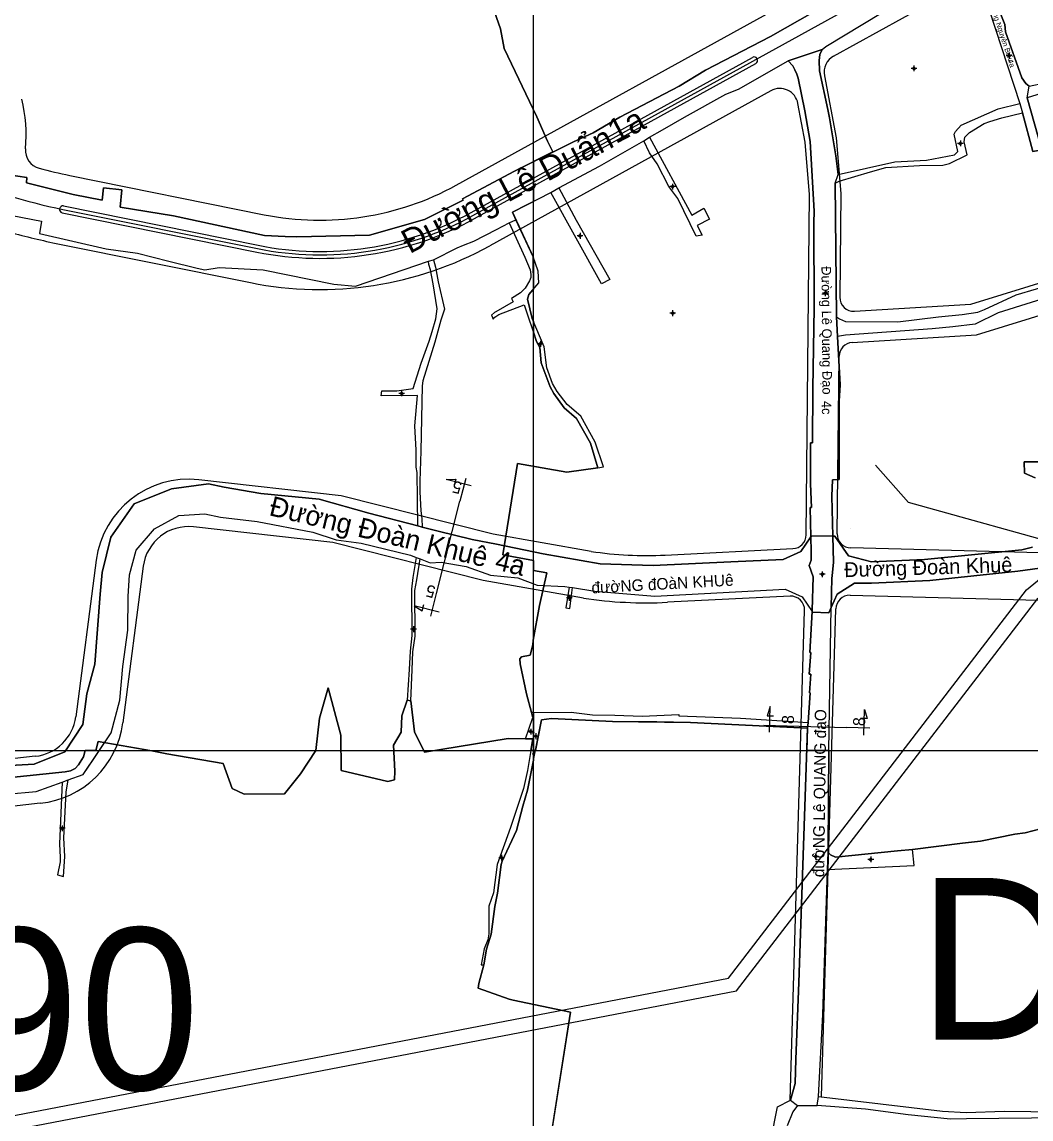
# Model space of a CAD drawing. Extents: x 547408 to 554234, y 1833375 to 1843904.
# Drawn here: x 550278.6 to 550715.4, y 1837840.5 to 1838315.5 of the extents above; entities that cross this region are included whole.
import ezdxf

# ---------------------------------------------------------------- set-up
doc = ezdxf.new("R2010")
doc.units = 0
for name, color, linetype in [('Level 1', 7, 'Continuous'), ('Level 10', 7, 'Continuous'), ('Level 11', 7, 'Continuous'), ('Level 2', 7, 'Continuous'), ('Level 30', 7, 'Continuous'), ('Level 4', 7, 'Continuous'), ('Level 5', 7, 'Continuous'), ('Level 52', 7, 'Continuous'), ('Level 62', 7, 'Continuous')]:
    doc.layers.add(name, color=color, linetype=linetype)

msp = doc.modelspace()

# ---------------------------------------------------------------- linework, layer by layer
at = {"layer": 'Level 1'}
for points in [[(550473.8, 1838231.7), (550692.37, 1838352.34)], [(550296.3, 1838234.36), (550380.48, 1838217.36)], [(550462.17, 1838117.39), (550466.33, 1838117.59), (550465.64, 1838114.84)], [(550470.65, 1838117.85), (550468.16, 1838108.04)], [(550472.97, 1838114.66), (550462.17, 1838117.39)], [(550458.03, 1838068.01), (550468.16, 1838108.04)], [(550455.55, 1838058.2), (550458.03, 1838068.01)], [(550448.32, 1838062.64), (550451.88, 1838060.48), (550452.57, 1838063.23)], [(550459.11, 1838059.91), (550448.32, 1838062.64)], [(550602.45, 1838019.05), (550601.12, 1838015.11), (550603.95, 1838015.02)], [(550602.13, 1838007.92), (550602.45, 1838019.05)], [(550643.29, 1838017.85), (550644.39, 1838013.84), (550641.56, 1838013.92)], [(550642.97, 1838006.72), (550643.29, 1838017.85)], [(550599.69, 1838011.03), (550609.8, 1838010.73)], [(550609.8, 1838010.73), (550635.47, 1838009.98)], [(550645.59, 1838009.68), (550635.47, 1838009.98)]]:
    msp.add_lwpolyline(points, dxfattribs=at)
for centre, radius, start, end in [((550344.8, 1838474.51), 245, 246.8634, 258.5827), ((550407.6, 1838351.65), 137, 258.5827, 298.8952)]:
    msp.add_arc(centre, radius, start, end, dxfattribs=at)
at = {"layer": 'Level 10'}
for p, q in [((550610.27, 1838298.71), (550624.96, 1838303.6)), ((550713.79, 1838282.7), (550714.53, 1838287.66)), ((550710.54, 1838280.2), (550711.66, 1838276.17)), ((550547.82, 1838264.08), (550550.2, 1838265.62)), ((550630.62, 1838245.67), (550631.87, 1838249.43)), ((550507.54, 1838241.66), (550511.01, 1838243.71)), ((550630.62, 1838245.67), (550631.21, 1838187.78)), ((550489.48, 1838228.49), (550492.39, 1838229.84)), ((550454.51, 1838211.91), (550456.69, 1838212.57)), ((550631.21, 1838187.78), (550631.61, 1838179.3)), ((550449.9, 1838097.31), (550451.84, 1838096.8)), ((550449.22, 1838083.64), (550450.88, 1838082.99)), ((550515.43, 1838070.83), (550516.9, 1838070.6)), ((550500, 1838000), (550500, 1838016.5)), ((550618.68, 1838009.75), (550618.9, 1838012.23)), ((550498.86, 1838000), (550500, 1838000)), ((550500, 1837995.89), (550500, 1838000)), ((550295.93, 1837986.32), (550298.63, 1837987.28)), ((550627.35, 1837948.52), (550627.53, 1837955.86)), ((550611.2, 1837848.69), (550614.31, 1837846.32)), ((550622.82, 1837846.38), (550623.34, 1837850.23)), ((550614.31, 1837846.32), (550622.82, 1837846.38))]:
    msp.add_line(p, q, dxfattribs=at)
for points in [[(550624.96, 1838303.6), (550626.55, 1838304.95), (550658.63, 1838324.27), (550674.58, 1838332.43), (550688.75, 1838341.38)], [(550688.75, 1838341.38), (550697.25, 1838320.8), (550710.54, 1838280.2)], [(550692.53, 1838342.54), (550695.53, 1838335.12), (550698.27, 1838328.96), (550704.06, 1838314.44), (550704.41, 1838311.17), (550711.48, 1838291.37), (550713.11, 1838288.82), (550714.53, 1838287.66)], [(550272.82, 1838249.36), (550280.72, 1838248.17), (550280.55, 1838245.87), (550300.75, 1838240.85), (550313.26, 1838238.29), (550313.9, 1838243.68), (550321.8, 1838242.79), (550321.03, 1838235.36), (550344.14, 1838231.5), (550383.57, 1838223.03), (550392.55, 1838222.68), (550397.59, 1838222.41), (550429, 1838223.13), (550452.79, 1838229.92), (550469.58, 1838238.3), (550469.32, 1838238.94), (550491.72, 1838250.9), (550517.3, 1838263.68), (550525.8, 1838267.54), (550537.39, 1838274.24), (550563.01, 1838287.71), (550574.48, 1838294.71), (550602.6, 1838309.23), (550627.98, 1838323.7)], [(550624.96, 1838303.6), (550624.03, 1838301.4), (550623.67, 1838298.77), (550623.85, 1838294.4), (550627.39, 1838277.56), (550628.18, 1838273.97), (550630.82, 1838257.56), (550631.87, 1838249.43)], [(550550.2, 1838265.62), (550555.85, 1838268.76), (550565.36, 1838274.29), (550583.24, 1838284.3), (550588.77, 1838286.47), (550610.27, 1838298.71)], [(550620.07, 1838092.58), (550619.8, 1838105.26), (550620.37, 1838105.28), (550619.86, 1838115.48), (550619.9, 1838133.27), (550620.79, 1838133.34), (550620.94, 1838156.87), (550621.58, 1838191.76), (550621.32, 1838228.54), (550621.5, 1838233.63), (550619.77, 1838263.8), (550617.43, 1838277.07), (550614.6, 1838291.23), (550614.02, 1838292.84), (550613.2, 1838294.77), (550612.28, 1838296.55), (550610.27, 1838298.71)], [(550714.53, 1838287.66), (550721.42, 1838289.15), (550730.22, 1838292.32), (550735.02, 1838278.26), (550733.34, 1838277.67), (550729.98, 1838287.77), (550713.79, 1838282.7)], [(550631.87, 1838249.43), (550656.46, 1838255.02), (550670.14, 1838255.66), (550682.22, 1838257.98), (550683.75, 1838259.36), (550682.09, 1838266.87), (550682.73, 1838268.11), (550685.15, 1838270.89), (550701.22, 1838277.88), (550710.54, 1838280.2)], [(550713.79, 1838282.7), (550720, 1838260.09), (550716.13, 1838259.42), (550711.66, 1838276.17)], [(550630.62, 1838245.67), (550632.35, 1838246.64), (550645.97, 1838250.68), (550652.47, 1838252.44), (550667.04, 1838253.37), (550677.17, 1838253.53), (550680.14, 1838254.27), (550687.72, 1838257.94), (550686.51, 1838263.66), (550686.68, 1838265.67), (550688.81, 1838267.72), (550695.12, 1838271.55), (550697.5, 1838272.47), (550702.75, 1838274.05), (550711.66, 1838276.17)], [(550550.2, 1838265.62), (550568.49, 1838231.9), (550573.73, 1838234.91), (550576.26, 1838230.13), (550570.91, 1838227.43), (550573.01, 1838223.21), (550570.37, 1838222.77), (550562.5, 1838239.1), (550558.61, 1838244.27), (550553.57, 1838254.13), (550550.2, 1838258.86), (550547.82, 1838264.08)], [(550511.01, 1838243.71), (550528.53, 1838253.04), (550547.82, 1838264.08)], [(550492.39, 1838229.84), (550490.86, 1838233.13), (550507.54, 1838241.66)], [(550511.01, 1838243.71), (550518.48, 1838229.71), (550533.12, 1838203.93), (550529.5, 1838202.1), (550507.54, 1838241.66)], [(550257.06, 1838235.04), (550286.96, 1838229.2), (550286.09, 1838223.87), (550315.06, 1838217.3), (550328.62, 1838215.45), (550342.07, 1838211.98), (550354.43, 1838208.88), (550357.7, 1838208.18), (550363.88, 1838209.13), (550382.98, 1838208.2), (550413.63, 1838202.01), (550422.98, 1838201.13), (550454.51, 1838211.91)], [(550456.69, 1838212.57), (550466.93, 1838217.75), (550469.64, 1838218.93), (550474.12, 1838220.57), (550484.06, 1838225.59), (550489.48, 1838228.49)], [(550489.48, 1838228.49), (550496.32, 1838213.66), (550498.53, 1838208.19), (550498.92, 1838206.13), (550498.91, 1838204.8), (550498.32, 1838203.36), (550496.43, 1838200.2), (550494.39, 1838198.2), (550490.45, 1838195.73), (550491.21, 1838194.34), (550483.76, 1838190.04), (550483.09, 1838189.71), (550481.85, 1838188.62), (550482.53, 1838186.82), (550483.25, 1838187.7), (550484.93, 1838188.87), (550495.99, 1838193.02), (550501.37, 1838177.15), (550502.68, 1838174.53), (550503.3, 1838167.94), (550507.17, 1838157.53), (550508.85, 1838154.58), (550513.26, 1838148.45), (550518.63, 1838143.87), (550524.69, 1838133.07), (550527.84, 1838122.4), (550530.31, 1838122.86), (550526.65, 1838133.49), (550520.43, 1838144.88), (550514.56, 1838149.84), (550510.19, 1838155.55), (550508.19, 1838159), (550505.72, 1838165.81), (550504.59, 1838174.83), (550499.49, 1838187.08), (550497.43, 1838195.44), (550497.94, 1838197.46), (550502.3, 1838202.57), (550502.09, 1838207.55), (550499.8, 1838213.82), (550499.8, 1838213.83), (550492.39, 1838229.84)], [(550456.69, 1838212.57), (550457.63, 1838209.29), (550458.68, 1838203.02), (550461.45, 1838191.16), (550459.82, 1838186.33), (550457.33, 1838176.82), (550452.11, 1838160.15), (550451.74, 1838157.92), (550451.3, 1838129.65), (550450.86, 1838116.68), (550450.84, 1838112.09), (550451.3, 1838103.76), (550451.6, 1838100.52), (550451.84, 1838096.8)], [(550449.9, 1838097.31), (550449.59, 1838120.48), (550449.28, 1838122.72), (550449.16, 1838130.03), (550448.63, 1838140.63), (550449.84, 1838153.84), (550434.04, 1838153.68), (550434.29, 1838155.82), (550440.79, 1838155.76), (550447.9, 1838156.73), (550451.45, 1838167.83), (550454.8, 1838177.23), (550456.2, 1838181.46), (550457.77, 1838187), (550458.26, 1838191.29), (550456.53, 1838202.13), (550455.36, 1838208.12), (550454.69, 1838210.45), (550454.51, 1838211.91)], [(550631.21, 1838187.78), (550632.44, 1838186.9), (550635.01, 1838185.76), (550657.69, 1838185.63), (550675.39, 1838187.86), (550685.51, 1838188.79), (550692.3, 1838189.8), (550693.1, 1838190.13), (550695.32, 1838190.97), (550708.92, 1838197.29), (550744.12, 1838207.68)], [(550727.19, 1838197.65), (550715.38, 1838194.06), (550701.17, 1838189.57), (550691.22, 1838184.6), (550681.47, 1838183.45), (550672.58, 1838182.66), (550635.04, 1838179.87), (550631.61, 1838179.3)], [(550631.61, 1838179.3), (550632.71, 1838158.35), (550632.28, 1838151.31), (550632.33, 1838117.37), (550629.39, 1838117.24), (550629.15, 1838110.2), (550629.64, 1838092.85)], [(550717.25, 1838118.05), (550712.52, 1838120.08), (550712.48, 1838125.03), (550720.51, 1838125.1)], [(550188.94, 1837992.77), (550189.64, 1837989.55), (550192.65, 1837987.06), (550225.1, 1837990.12), (550235.95, 1837990.38), (550246.51, 1837992.09), (550270.85, 1837993.34), (550283.86, 1837994.09), (550297.17, 1837999.4), (550304.93, 1838011.37), (550306.63, 1838024.55), (550310.08, 1838037.41), (550312.45, 1838067.71), (550313.32, 1838077.08), (550316.99, 1838092.38), (550327.18, 1838106.85), (550343.33, 1838113.41), (550359.38, 1838115.57), (550366.13, 1838114.1), (550381.98, 1838111.39), (550407.18, 1838108.87), (550428.72, 1838102.82), (550449.9, 1838097.31)], [(550298.63, 1837987.28), (550305.08, 1837989.59), (550317.13, 1838007.72), (550320.93, 1838021.83), (550322.19, 1838036.4), (550324.34, 1838052.1), (550324.55, 1838066.69), (550325.07, 1838076.1), (550328, 1838086.83), (550335.93, 1838096.04), (550346.45, 1838101.82), (550357.71, 1838102.52), (550364.46, 1838101.03), (550380.42, 1838099.16), (550404.48, 1838094.65), (550414.56, 1838091.26), (550425.41, 1838089.81), (550446.79, 1838084.57), (550449.22, 1838083.64)], [(550451.84, 1838096.8), (550458.72, 1838095.01), (550473.47, 1838091.38), (550483.92, 1838089.37), (550504.14, 1838085.25), (550528.84, 1838080.81), (550551.75, 1838080.13), (550585.48, 1838081.76), (550608.16, 1838082.76), (550615.73, 1838086.17), (550620.07, 1838092.58)], [(550620.66, 1838060.27), (550620.69, 1838060.79), (550621.07, 1838075.3), (550619.31, 1838080.22), (550620.2, 1838082.52), (550620.2, 1838086.18), (550620.07, 1838092.58)], [(550620.07, 1838092.58), (550620.32, 1838092.96), (550629.64, 1838092.85)], [(550629.64, 1838092.85), (550629.95, 1838081.62), (550629.28, 1838075.63), (550629.09, 1838074.71), (550628.87, 1838061.92)], [(550629.64, 1838092.85), (550630.51, 1838092.84), (550636.4, 1838084.39), (550646.34, 1838081.74), (550669.33, 1838082.81), (550711.4, 1838086.99), (550715.97, 1838088.12)], [(550449.22, 1838083.64), (550447.75, 1838074.96), (550447.23, 1838069.94), (550447.37, 1838049.86), (550446.59, 1838043.13), (550446.19, 1838035.09), (550445.28, 1838021.89), (550446.91, 1838021.5), (550447.46, 1838034.94), (550447.71, 1838042.76), (550448.77, 1838049.62), (550448.66, 1838069.39), (550449.56, 1838073.93), (550450.88, 1838082.99)], [(550450.88, 1838082.99), (550455.23, 1838081.32), (550459.97, 1838081.59), (550470.88, 1838079.77), (550481.38, 1838076.03), (550493.18, 1838074.76), (550501.56, 1838071.69), (550513.6, 1838071.12), (550515.43, 1838070.83)], [(550725.54, 1838079.89), (550709.62, 1838077.66), (550671.55, 1838073.59), (550646.32, 1838072.51), (550638.97, 1838072.44), (550631.48, 1838067.79), (550628.87, 1838061.92)], [(550515.43, 1838070.83), (550513.99, 1838061.81), (550515.69, 1838061.47), (550516.54, 1838068.33), (550516.9, 1838070.6)], [(550516.9, 1838070.6), (550526.6, 1838069.06), (550552.51, 1838066.9), (550608.91, 1838069.86), (550616.25, 1838066.58), (550620.66, 1838060.27)], [(550620.66, 1838060.27), (550620.85, 1838059.99), (550627.9, 1838059.73), (550628.87, 1838061.92)], [(550627.53, 1837955.86), (550627.81, 1838000), (550628.87, 1838061.92)], [(550618.9, 1838012.23), (550619.79, 1838025.03), (550619.51, 1838025.03), (550620.08, 1838033.03), (550619.31, 1838033.14), (550620.11, 1838042.47), (550619.57, 1838042.51), (550620.66, 1838060.27)], [(550498.86, 1838000), (550499.71, 1838005.04), (550496.52, 1838005.07), (550499.7, 1838014.28), (550499.2, 1838016.5), (550500, 1838016.5)], [(550500, 1838016.5), (550516.25, 1838016.6), (550525.61, 1838015.46), (550535.26, 1838015.28), (550547.05, 1838014.97), (550562.88, 1838015.66), (550562.89, 1838015.07), (550589.6, 1838014.01), (550618.9, 1838012.23)], [(550500, 1837995.89), (550503.42, 1838013.32), (550507.82, 1838013.84), (550534.24, 1838012.65), (550567.96, 1838012.24), (550618.68, 1838009.75)], [(550611.2, 1837848.69), (550613.24, 1837855.8), (550613.53, 1837866.44), (550614.9, 1837899.54), (550618.68, 1838009.75)], [(550498.86, 1838000), (550497.39, 1837991.32), (550495.66, 1837983.64), (550489.98, 1837966.65), (550484.24, 1837950.67), (550482.72, 1837938.48), (550480.64, 1837932.65), (550480.65, 1837920.61), (550480.21, 1837918.07), (550478.59, 1837914.14), (550477.4, 1837907.3), (550478.46, 1837907.23), (550479.67, 1837914.06), (550481.63, 1837920.48), (550483.25, 1837932.52), (550484.44, 1837938.29), (550485.98, 1837950.68), (550486.39, 1837952.16), (550492.62, 1837965.38), (550495.33, 1837975.95), (550497.46, 1837982.94), (550500, 1837995.89)], [(550181.49, 1837966.17), (550182.03, 1837966.17), (550183.62, 1837970.85), (550186.95, 1837974.49), (550205.51, 1837976.15), (550226.1, 1837977.49), (550271.8, 1837981.16), (550284.78, 1837982.33), (550295.93, 1837986.32)], [(550295.93, 1837986.32), (550294.79, 1837959.7), (550295.09, 1837953.71), (550295.07, 1837951.91), (550293.99, 1837946.19), (550296.5, 1837945.44), (550297.18, 1837954.12), (550296.72, 1837962.19), (550297.7, 1837981.94), (550298.63, 1837987.28)], [(550627.35, 1837948.52), (550664.85, 1837950.31), (550664.13, 1837957.25), (550630.72, 1837953.83), (550628.53, 1837954.81), (550627.53, 1837955.86)], [(550623.34, 1837850.23), (550625.32, 1837885.8), (550627.35, 1837948.52)], [(550580.45, 1837576.63), (550583.95, 1837598.25), (550587.57, 1837618.19), (550589.09, 1837640.32), (550588.24, 1837656.99), (550586.88, 1837664.73), (550583.86, 1837693.37), (550580.54, 1837711.39), (550579.26, 1837720.26), (550575.33, 1837733.96), (550575.16, 1837746.99), (550582.03, 1837766.74), (550589.64, 1837793.8), (550602.81, 1837831.21), (550605.63, 1837845.76), (550611.2, 1837848.69)], [(550623.34, 1837850.23), (550677.13, 1837843.91), (550687.29, 1837843.31), (550703.96, 1837843.87), (550726.75, 1837843.6), (550775.51, 1837845.7), (550816.83, 1837847.15), (550852.98, 1837847.18), (550860.28, 1837846.03), (550864.82, 1837842.37), (550874.23, 1837833.04), (550905.61, 1837802.72), (550924.7, 1837784.06), (550943.75, 1837772.1)], [(550614.31, 1837846.32), (550612.27, 1837843.57), (550609.84, 1837837.56)], [(550949.05, 1837586.89), (550961.32, 1837627.34), (550962.07, 1837648.74), (550963.17, 1837687.35), (550968.84, 1837713.65), (550965.27, 1837729.17), (550958.08, 1837756.75), (550952.71, 1837762.14), (550942.1, 1837769.84), (550922.6, 1837782.67), (550903.01, 1837800.63), (550863.88, 1837840.08), (550857.65, 1837844.16), (550853.07, 1837844.54), (550814.08, 1837842.6), (550775.29, 1837841.09), (550729.58, 1837841), (550687.45, 1837840.62), (550680.46, 1837840.35), (550662.27, 1837842.24), (550643.69, 1837844.78), (550622.82, 1837846.38)]]:
    msp.add_lwpolyline(points, dxfattribs=at)
at = {"layer": 'Level 11'}
for p, q in [((550705.27, 1838300.98), (550704.64, 1838300.98)), ((550705.89, 1838301.61), (550705.27, 1838300.98)), ((550705.27, 1838300.98), (550705.89, 1838300.35)), ((550705.89, 1838302.23), (550705.89, 1838301.61)), ((550706.51, 1838300.98), (550705.89, 1838301.61)), ((550705.89, 1838300.35), (550706.51, 1838300.98)), ((550705.89, 1838300.35), (550705.89, 1838299.73)), ((550707.14, 1838300.98), (550706.51, 1838300.98)), ((550664.06, 1838295.4), (550663.44, 1838295.4)), ((550664.69, 1838296.03), (550664.06, 1838295.4)), ((550664.06, 1838295.4), (550664.69, 1838294.77)), ((550664.69, 1838296.65), (550664.69, 1838296.03)), ((550665.31, 1838295.4), (550664.69, 1838296.03)), ((550664.69, 1838294.77), (550665.31, 1838295.4)), ((550664.69, 1838294.77), (550664.69, 1838294.15)), ((550665.94, 1838295.4), (550665.31, 1838295.4)), ((550684.19, 1838262.94), (550683.56, 1838262.94)), ((550684.81, 1838263.57), (550684.19, 1838262.94)), ((550684.19, 1838262.94), (550684.81, 1838262.31)), ((550684.81, 1838264.19), (550684.81, 1838263.57)), ((550685.44, 1838262.94), (550684.81, 1838263.57)), ((550684.81, 1838262.31), (550685.44, 1838262.94)), ((550684.81, 1838262.31), (550684.81, 1838261.69)), ((550686.06, 1838262.94), (550685.44, 1838262.94)), ((550559.61, 1838244.2), (550558.99, 1838244.2)), ((550560.24, 1838244.83), (550559.61, 1838244.2)), ((550559.61, 1838244.2), (550560.24, 1838243.57)), ((550560.24, 1838245.45), (550560.24, 1838244.83)), ((550560.87, 1838244.2), (550560.24, 1838244.83)), ((550560.24, 1838243.57), (550560.87, 1838244.2)), ((550560.24, 1838243.57), (550560.24, 1838242.95)), ((550561.49, 1838244.2), (550560.87, 1838244.2)), ((550519.53, 1838222.9), (550518.9, 1838222.9)), ((550520.15, 1838223.53), (550519.53, 1838222.9)), ((550519.53, 1838222.9), (550520.15, 1838222.27)), ((550520.15, 1838224.15), (550520.15, 1838223.53)), ((550520.77, 1838222.9), (550520.15, 1838223.53)), ((550520.15, 1838222.27), (550520.77, 1838222.9)), ((550520.15, 1838222.27), (550520.15, 1838221.65)), ((550521.4, 1838222.9), (550520.77, 1838222.9)), ((550626.32, 1838198.71), (550625.69, 1838198.09)), ((550626.32, 1838199.34), (550626.32, 1838198.71)), ((550626.94, 1838198.09), (550626.32, 1838198.71)), ((550625.69, 1838198.09), (550625.07, 1838198.09)), ((550625.69, 1838198.09), (550626.32, 1838197.47)), ((550626.32, 1838197.47), (550626.94, 1838198.09)), ((550626.32, 1838197.47), (550626.32, 1838196.84)), ((550627.57, 1838198.09), (550626.94, 1838198.09)), ((550559.61, 1838189.42), (550558.98, 1838189.42)), ((550560.23, 1838190.05), (550559.61, 1838189.42)), ((550559.61, 1838189.42), (550560.23, 1838188.79)), ((550560.23, 1838190.67), (550560.23, 1838190.05)), ((550560.85, 1838189.42), (550560.23, 1838190.05)), ((550560.23, 1838188.79), (550560.85, 1838189.42)), ((550560.23, 1838188.79), (550560.23, 1838188.17)), ((550561.48, 1838189.42), (550560.85, 1838189.42)), ((550502.35, 1838176.12), (550501.72, 1838176.12)), ((550502.97, 1838176.75), (550502.35, 1838176.12)), ((550502.35, 1838176.12), (550502.97, 1838175.49)), ((550502.97, 1838177.37), (550502.97, 1838176.75)), ((550503.59, 1838176.12), (550502.97, 1838176.75)), ((550502.97, 1838175.49), (550503.59, 1838176.12)), ((550502.97, 1838175.49), (550502.97, 1838174.87)), ((550504.22, 1838176.12), (550503.59, 1838176.12)), ((550442.92, 1838155.94), (550442.92, 1838155.31)), ((550442.3, 1838154.69), (550441.67, 1838154.69)), ((550442.92, 1838155.31), (550442.3, 1838154.69)), ((550442.3, 1838154.69), (550442.92, 1838154.07)), ((550443.55, 1838154.69), (550442.92, 1838155.31)), ((550442.92, 1838154.07), (550443.55, 1838154.69)), ((550442.92, 1838154.07), (550442.92, 1838153.44)), ((550444.17, 1838154.69), (550443.55, 1838154.69)), ((550624.41, 1838076.34), (550623.78, 1838076.34)), ((550625.03, 1838076.97), (550624.41, 1838076.34)), ((550624.41, 1838076.34), (550625.03, 1838075.71)), ((550625.03, 1838077.59), (550625.03, 1838076.97)), ((550625.65, 1838076.34), (550625.03, 1838076.97)), ((550625.03, 1838075.71), (550625.65, 1838076.34)), ((550625.03, 1838075.71), (550625.03, 1838075.09)), ((550626.28, 1838076.34), (550625.65, 1838076.34)), ((550514.85, 1838066.15), (550514.23, 1838066.15)), ((550515.48, 1838066.77), (550514.85, 1838066.15)), ((550514.85, 1838066.15), (550515.48, 1838065.53)), ((550515.48, 1838067.4), (550515.48, 1838066.77)), ((550516.11, 1838066.15), (550515.48, 1838066.77)), ((550515.48, 1838065.53), (550516.11, 1838066.15)), ((550515.48, 1838065.53), (550515.48, 1838064.9)), ((550516.73, 1838066.15), (550516.11, 1838066.15)), ((550447.43, 1838052.57), (550446.8, 1838052.57)), ((550448.05, 1838053.19), (550447.43, 1838052.57)), ((550447.43, 1838052.57), (550448.05, 1838051.95)), ((550448.05, 1838053.82), (550448.05, 1838053.19)), ((550448.68, 1838052.57), (550448.05, 1838053.19)), ((550448.05, 1838051.95), (550448.68, 1838052.57)), ((550448.05, 1838051.95), (550448.05, 1838051.32)), ((550449.3, 1838052.57), (550448.68, 1838052.57)), ((550498.19, 1838008.25), (550497.56, 1838008.25)), ((550498.81, 1838008.87), (550498.19, 1838008.25)), ((550498.19, 1838008.25), (550498.81, 1838007.63)), ((550498.81, 1838009.5), (550498.81, 1838008.87)), ((550499.44, 1838008.25), (550498.81, 1838008.87)), ((550498.81, 1838007.63), (550499.44, 1838008.25)), ((550500.06, 1838008.25), (550499.44, 1838008.25)), ((550498.81, 1838007.63), (550498.81, 1838007)), ((550500.39, 1838006.24), (550499.77, 1838006.24)), ((550501.02, 1838006.87), (550500.39, 1838006.24)), ((550500.39, 1838006.24), (550501.02, 1838005.61)), ((550501.02, 1838007.49), (550501.02, 1838006.87)), ((550501.65, 1838006.24), (550501.02, 1838006.87)), ((550501.02, 1838005.61), (550501.65, 1838006.24)), ((550501.02, 1838005.61), (550501.02, 1838004.99)), ((550502.27, 1838006.24), (550501.65, 1838006.24)), ((550295.37, 1837966.36), (550294.75, 1837966.36)), ((550296, 1837966.99), (550295.37, 1837966.36)), ((550295.37, 1837966.36), (550296, 1837965.73)), ((550296, 1837967.61), (550296, 1837966.99)), ((550296.63, 1837966.36), (550296, 1837966.99)), ((550296, 1837965.73), (550296.63, 1837966.36)), ((550296, 1837965.73), (550296, 1837965.11)), ((550297.25, 1837966.36), (550296.63, 1837966.36)), ((550485.56, 1837953.62), (550484.94, 1837953.62)), ((550486.19, 1837954.25), (550485.56, 1837953.62)), ((550485.56, 1837953.62), (550486.19, 1837952.99)), ((550486.19, 1837954.87), (550486.19, 1837954.25)), ((550486.81, 1837953.62), (550486.19, 1837954.25)), ((550486.19, 1837952.99), (550486.81, 1837953.62)), ((550486.19, 1837952.99), (550486.19, 1837952.37)), ((550487.44, 1837953.62), (550486.81, 1837953.62)), ((550621.51, 1837954.12), (550620.88, 1837954.12)), ((550622.13, 1837954.75), (550621.51, 1837954.12)), ((550621.51, 1837954.12), (550622.13, 1837953.49)), ((550622.13, 1837955.37), (550622.13, 1837954.75)), ((550622.75, 1837954.12), (550622.13, 1837954.75)), ((550622.13, 1837953.49), (550622.75, 1837954.12)), ((550622.13, 1837953.49), (550622.13, 1837952.87)), ((550623.38, 1837954.12), (550622.75, 1837954.12)), ((550645.39, 1837952.88), (550644.77, 1837952.88)), ((550646.02, 1837953.51), (550645.39, 1837952.88)), ((550645.39, 1837952.88), (550646.02, 1837952.25)), ((550646.02, 1837954.13), (550646.02, 1837953.51)), ((550646.65, 1837952.88), (550646.02, 1837953.51)), ((550646.02, 1837952.25), (550646.65, 1837952.88)), ((550646.02, 1837952.25), (550646.02, 1837951.63)), ((550647.27, 1837952.88), (550646.65, 1837952.88))]:
    msp.add_line(p, q, dxfattribs=at)
for centre in [(550705.89, 1838300.98), (550664.69, 1838295.4), (550684.81, 1838262.94), (550560.24, 1838244.2), (550520.15, 1838222.9), (550626.32, 1838198.09), (550560.23, 1838189.42), (550502.97, 1838176.12), (550442.92, 1838154.69), (550625.03, 1838076.34), (550515.48, 1838066.15), (550448.05, 1838052.57), (550498.81, 1838008.25), (550501.02, 1838006.24), (550296, 1837966.36), (550486.19, 1837953.62), (550622.13, 1837954.12), (550646.02, 1837952.88)]:
    msp.add_circle(centre, 0.15, dxfattribs=at)
at = {"layer": 'Level 2'}
for p, q in [((550602.6, 1838309.23), (550574.48, 1838294.71)), ((550610.27, 1838298.71), (550624.96, 1838303.6)), ((550624.96, 1838303.6), (550610.27, 1838298.71)), ((550624.96, 1838303.6), (550626.55, 1838304.95)), ((550610.27, 1838298.71), (550612.28, 1838296.55)), ((550612.28, 1838296.55), (550613.2, 1838294.77)), ((550613.2, 1838294.77), (550614.02, 1838292.84)), ((550627.39, 1838277.56), (550623.85, 1838294.4)), ((550614.02, 1838292.84), (550614.6, 1838291.23)), ((550710.54, 1838280.2), (550711.66, 1838276.17)), ((550537.39, 1838274.24), (550525.8, 1838267.54)), ((550525.8, 1838267.54), (550517.3, 1838263.68)), ((550550.2, 1838265.62), (550555.85, 1838268.76)), ((550517.3, 1838263.68), (550491.72, 1838250.9)), ((550619.77, 1838263.8), (550621.5, 1838233.63)), ((550511.01, 1838243.71), (550528.53, 1838253.04)), ((550321.03, 1838235.36), (550321.8, 1838242.79)), ((550507.54, 1838241.66), (550511.01, 1838243.71)), ((550344.14, 1838231.5), (550321.03, 1838235.36)), ((550621.5, 1838233.63), (550621.32, 1838228.54)), ((550383.57, 1838223.03), (550344.14, 1838231.5)), ((550466.93, 1838217.75), (550469.64, 1838218.93)), ((550620.94, 1838156.87), (550620.79, 1838133.34)), ((550619.86, 1838115.48), (550620.37, 1838105.28)), ((550629.64, 1838092.85), (550620.32, 1838092.96)), ((550629.95, 1838081.62), (550629.64, 1838092.85)), ((550620.2, 1838086.18), (550620.2, 1838082.52)), ((550449.22, 1838083.64), (550450.88, 1838082.99)), ((550620.2, 1838082.52), (550619.31, 1838080.22)), ((550619.31, 1838080.22), (550621.07, 1838075.3)), ((550629.28, 1838075.63), (550629.95, 1838081.62)), ((550629.95, 1838081.62), (550629.28, 1838075.63)), ((550621.07, 1838075.3), (550620.69, 1838060.79)), ((550629.09, 1838074.71), (550629.28, 1838075.63)), ((550629.28, 1838075.63), (550629.09, 1838074.71)), ((550629.09, 1838074.71), (550628.87, 1838061.92)), ((550620.69, 1838060.79), (550620.66, 1838060.27)), ((550620.66, 1838060.27), (550619.57, 1838042.51)), ((550306.63, 1838024.55), (550304.93, 1838011.37)), ((550304.93, 1838011.37), (550297.17, 1837999.4)), ((550295.93, 1837986.32), (550298.63, 1837987.28))]:
    msp.add_line(p, q, dxfattribs=at)
for points in [[(550626.55, 1838304.95), (550658.63, 1838324.27), (550674.58, 1838332.43), (550688.75, 1838341.38)], [(550714.53, 1838287.66), (550713.11, 1838288.82), (550711.48, 1838291.37), (550704.41, 1838311.17), (550704.06, 1838314.44), (550698.27, 1838328.96), (550695.53, 1838335.12), (550692.53, 1838342.54), (550688.75, 1838341.38), (550697.25, 1838320.8), (550710.54, 1838280.2)], [(550627.98, 1838323.7), (550602.6, 1838309.23)], [(550623.85, 1838294.4), (550623.67, 1838298.77), (550624.03, 1838301.4), (550624.96, 1838303.6)], [(550583.24, 1838284.3), (550588.77, 1838286.47), (550610.27, 1838298.71)], [(550574.48, 1838294.71), (550563.01, 1838287.71), (550537.39, 1838274.24)], [(550614.6, 1838291.23), (550617.43, 1838277.07), (550619.77, 1838263.8)], [(550555.85, 1838268.76), (550565.36, 1838274.29), (550583.24, 1838284.3)], [(550711.66, 1838276.17), (550716.13, 1838259.42), (550720, 1838260.09), (550713.79, 1838282.7), (550714.53, 1838287.66)], [(550620.37, 1838105.28), (550619.8, 1838105.26), (550620.07, 1838092.58), (550620.32, 1838092.96), (550629.64, 1838092.85), (550629.15, 1838110.2), (550629.39, 1838117.24), (550632.33, 1838117.37), (550632.28, 1838151.31), (550632.71, 1838158.35), (550631.61, 1838179.3), (550631.21, 1838187.78), (550630.62, 1838245.67), (550631.87, 1838249.43), (550630.82, 1838257.56), (550628.18, 1838273.97), (550627.39, 1838277.56)], [(550528.53, 1838253.04), (550547.82, 1838264.08), (550550.2, 1838265.62)], [(550491.72, 1838250.9), (550469.32, 1838238.94), (550469.58, 1838238.3), (550452.79, 1838229.92)], [(550321.8, 1838242.79), (550313.9, 1838243.68), (550313.26, 1838238.29), (550300.75, 1838240.85), (550280.55, 1838245.87), (550280.72, 1838248.17), (550272.82, 1838249.36)], [(550492.39, 1838229.84), (550490.86, 1838233.13), (550507.54, 1838241.66)], [(550257.06, 1838235.04), (550286.96, 1838229.2), (550286.09, 1838223.87), (550315.06, 1838217.3), (550328.62, 1838215.45), (550342.07, 1838211.98), (550354.43, 1838208.88), (550357.7, 1838208.18), (550363.88, 1838209.13), (550382.98, 1838208.2), (550413.63, 1838202.01), (550422.98, 1838201.13), (550454.51, 1838211.91), (550456.69, 1838212.57), (550466.93, 1838217.75)], [(550452.79, 1838229.92), (550429, 1838223.13), (550397.59, 1838222.41), (550392.55, 1838222.68), (550383.57, 1838223.03)], [(550469.64, 1838218.93), (550474.12, 1838220.57), (550484.06, 1838225.59), (550489.48, 1838228.49), (550492.39, 1838229.84)], [(550621.32, 1838228.54), (550621.58, 1838191.76), (550620.94, 1838156.87)], [(550620.79, 1838133.34), (550619.9, 1838133.27), (550619.86, 1838115.48)], [(550720.51, 1838125.1), (550712.48, 1838125.03), (550712.52, 1838120.08), (550717.25, 1838118.05)], [(550359.38, 1838115.57), (550343.33, 1838113.41), (550327.18, 1838106.85), (550316.99, 1838092.38), (550313.32, 1838077.08)], [(550381.98, 1838111.39), (550366.13, 1838114.1), (550359.38, 1838115.57)], [(550483.92, 1838089.37), (550473.47, 1838091.38), (550458.72, 1838095.01), (550451.84, 1838096.8), (550449.9, 1838097.31), (550428.72, 1838102.82), (550407.18, 1838108.87), (550381.98, 1838111.39)], [(550298.63, 1837987.28), (550305.08, 1837989.59), (550309.35, 1837996.01), (550317.13, 1838007.72), (550320.93, 1838021.83), (550322.19, 1838036.4), (550324.34, 1838052.1), (550324.55, 1838066.69), (550325.07, 1838076.1), (550328, 1838086.83), (550335.93, 1838096.04), (550346.45, 1838101.82), (550357.71, 1838102.52), (550364.46, 1838101.03), (550380.42, 1838099.16), (550404.48, 1838094.65), (550414.56, 1838091.26), (550425.41, 1838089.81), (550446.79, 1838084.57), (550449.22, 1838083.64)], [(550620.07, 1838092.58), (550615.73, 1838086.17), (550608.16, 1838082.76), (550585.48, 1838081.76), (550551.75, 1838080.13), (550528.84, 1838080.81), (550504.14, 1838085.25), (550483.92, 1838089.37)], [(550620.69, 1838060.79), (550621.07, 1838075.3), (550619.31, 1838080.22), (550620.2, 1838082.52), (550620.2, 1838086.18), (550620.07, 1838092.58)], [(550620.32, 1838092.96), (550620.07, 1838092.58), (550620.2, 1838086.18)], [(550715.97, 1838088.12), (550711.4, 1838086.99), (550669.33, 1838082.81), (550646.34, 1838081.74), (550636.4, 1838084.39), (550630.51, 1838092.84), (550629.64, 1838092.85), (550629.95, 1838081.62)], [(550450.88, 1838082.99), (550455.23, 1838081.32), (550459.97, 1838081.59), (550470.88, 1838079.77), (550481.38, 1838076.03), (550493.18, 1838074.76), (550501.56, 1838071.69), (550513.6, 1838071.12), (550515.43, 1838070.83), (550516.9, 1838070.6), (550526.6, 1838069.06), (550552.51, 1838066.9), (550608.91, 1838069.86), (550616.25, 1838066.58), (550620.66, 1838060.27), (550620.69, 1838060.79)], [(550628.87, 1838061.92), (550631.48, 1838067.79), (550638.97, 1838072.44), (550646.32, 1838072.51), (550671.55, 1838073.59), (550709.62, 1838077.66), (550725.54, 1838079.89)], [(550313.32, 1838077.08), (550312.45, 1838067.71), (550310.08, 1838037.41), (550306.63, 1838024.55)], [(550627.9, 1838059.73), (550628.87, 1838061.92), (550629.09, 1838074.71)], [(550619.57, 1838042.51), (550620.11, 1838042.47), (550619.31, 1838033.14), (550620.08, 1838033.03), (550619.51, 1838025.03), (550619.79, 1838025.03), (550618.9, 1838012.23), (550618.68, 1838009.75), (550614.9, 1837899.54), (550613.53, 1837866.44), (550613.24, 1837855.8), (550611.2, 1837848.69), (550614.31, 1837846.32), (550622.82, 1837846.38), (550623.34, 1837850.23), (550625.32, 1837885.8), (550627.35, 1837948.52), (550627.53, 1837955.86), (550627.81, 1838000), (550628.87, 1838061.92), (550627.9, 1838059.73)], [(550620.66, 1838060.27), (550620.85, 1838059.99), (550627.9, 1838059.73)], [(550627.9, 1838059.73), (550620.85, 1838059.99), (550620.66, 1838060.27)], [(550297.17, 1837999.4), (550283.86, 1837994.09), (550270.85, 1837993.34)], [(550271.8, 1837981.16), (550284.78, 1837982.33), (550295.93, 1837986.32)]]:
    msp.add_lwpolyline(points, dxfattribs=at)
at = {"layer": 'Level 30'}
msp.add_line((550637.39, 1838096), (550637.39, 1838096), dxfattribs=at)
for points in [[(550629.95, 1838300.75), (550699.62, 1838339.2)], [(550466.55, 1838244.83), (550617.87, 1838328.35)], [(550473.08, 1838233.01), (550594.8, 1838300.19)], [(550474.53, 1838230.39), (550596.25, 1838297.57)], [(550625.95, 1838292.25), (550631.06, 1838265.32)], [(550602.76, 1838285.74), (550481.05, 1838218.57)], [(550617.66, 1838263.5), (550614.49, 1838280.23)], [(550631.06, 1838265.32), (550633.06, 1838241.27)], [(550619.56, 1838240.78), (550617.66, 1838263.5)], [(550299.27, 1838249.06), (550383.45, 1838232.06)], [(550689.33, 1838193.37), (550867.99, 1838248.49)], [(550633.06, 1838241.27), (550632.59, 1838196.33)], [(550618.02, 1838093.4), (550619.56, 1838240.78)], [(550296.01, 1838232.89), (550380.19, 1838215.89)], [(550296.6, 1838235.83), (550380.78, 1838218.83)], [(550637.96, 1838176.69), (550691.77, 1838179.99), (550835.8, 1838224.43)], [(550293.34, 1838219.65), (550377.51, 1838202.65)], [(550638.96, 1838190.28), (550689.33, 1838193.37)], [(550631.53, 1838093.8), (550632.33, 1838170.77)], [(549981.46, 1837785.5), (550584.48, 1837901.5), (550713.39, 1838069.66), (550734.88, 1838087.26), (550662.28, 1838107.47), (550648.03, 1838123.58)], [(550416.77, 1838110.32), (550355.14, 1838117.24)], [(550482.53, 1838093.68), (550416.77, 1838110.32)], [(549982.15, 1837779.52), (550587.86, 1837896.04), (550718.32, 1838065.84), (550741.66, 1838085.84), (550788.63, 1838103.93), (550793.7, 1838107.21)], [(550413.1, 1838090.11), (550352.85, 1838096.87)], [(550478.25, 1838073.62), (550413.1, 1838090.11)], [(550524.93, 1838086.26), (550482.53, 1838093.68)], [(550557.01, 1838084.69), (550612.32, 1838087.47)], [(550784.45, 1838083.9), (550637.37, 1838087.74)], [(550310.74, 1838082.47), (550301.87, 1838014.66)], [(550331.06, 1838079.81), (550322.2, 1838012)], [(550521.64, 1838066.03), (550478.25, 1838073.62)], [(550611.06, 1838066.88), (550558.03, 1838064.21)], [(550637.04, 1838067.24), (550783.92, 1838063.41)], [(550611.15, 1837848.66), (550617.36, 1838060.71)], [(550624.7, 1837850.07), (550630.88, 1838061.42)], [(550284.24, 1837997.57), (550223.69, 1837990.61)], [(550286.45, 1837977.19), (550225.48, 1837970.18)]]:
    msp.add_lwpolyline(points, dxfattribs=at)
for centre, radius, start, end in [((550595.52, 1838298.88), 1.5, 298.8952, 118.8952), ((550633.81, 1838293.74), 8, 118.8952, 190.7379), ((550606.63, 1838278.74), 8, 10.7379, 118.8952), ((550212.09, 1838266.59), 68.25, 354.9525, 13.1439), ((550288.05, 1838259.89), 8, 174.9525, 255.1869), ((550344.8, 1838474.51), 230, 255.1869, 258.5827), ((550407.6, 1838351.65), 122, 258.5827, 298.8952), ((550296.3, 1838234.36), 1.5, 78.5827, 258.5827), ((550407.6, 1838351.65), 135.5, 258.5827, 298.8952), ((550407.6, 1838351.65), 138.5, 258.5827, 298.8952), ((550344.8, 1838474.51), 260, 253.6842, 258.5827), ((550407.6, 1838351.65), 152, 258.5827, 298.8952), ((550638.59, 1838196.27), 6, 179.4036, 273.5073), ((550638.33, 1838170.7), 6, 93.5073, 179.4036), ((550350.65, 1838077.25), 40.25, 83.5928, 172.5475), ((550350.65, 1838077.25), 19.75, 83.5928, 172.5475), ((550637.53, 1838093.74), 6, 179.4036, 268.504), ((550612.02, 1838093.46), 6, 272.8773, 359.4036), ((550548.88, 1838246.18), 161.7, 261.4834, 272.8801), ((550548.88, 1838246.18), 182.2, 261.4019, 272.88), ((550611.36, 1838060.88), 6, 358.3239, 92.8773), ((550636.88, 1838061.24), 6, 88.504, 178.3239), ((550282.29, 1838017.22), 19.75, 275.6834, 352.5475), ((550282.29, 1838017.22), 40.25, 275.9458, 352.5475)]:
    msp.add_arc(centre, radius, start, end, dxfattribs=at)
at = {"layer": 'Level 52'}
for p, q in [((550500, 1838255.04), (550508.35, 1838259.21)), ((550508.35, 1838259.21), (550500, 1838255.04)), ((550500, 1838240.14), (550500, 1838255.04)), ((550500, 1838255.04), (550500, 1838240.14)), ((550490.86, 1838233.13), (550497.09, 1838236.32)), ((550497.09, 1838236.32), (550490.86, 1838233.13)), ((550497.09, 1838236.32), (550500, 1838237.8)), ((550500, 1838237.8), (550497.09, 1838236.32)), ((550500, 1838238.77), (550500, 1838240.14)), ((550500, 1838240.14), (550500, 1838238.77)), ((550500, 1838237.8), (550500, 1838238.77)), ((550500, 1838238.77), (550500, 1838237.8)), ((550499.8, 1838213.83), (550490.86, 1838233.13)), ((550500, 1838199.87), (550499.8, 1838213.83)), ((550500, 1838213.27), (550500, 1838199.87)), ((550497.94, 1838197.46), (550500, 1838199.87)), ((550497.43, 1838195.44), (550497.94, 1838197.46)), ((550499.49, 1838187.08), (550497.43, 1838195.44)), ((550500, 1838185.85), (550499.49, 1838187.08)), ((550500, 1838181.19), (550500, 1838185.85)), ((550500, 1838185.85), (550500, 1838181.19)), ((550486.72, 1838084.73), (550493.07, 1838124.27)), ((550493.07, 1838124.27), (550486.72, 1838084.73)), ((550500, 1838082.37), (550486.72, 1838084.73)), ((550486.72, 1838084.73), (550500, 1838082.37)), ((550500, 1838077.96), (550500, 1838082.37)), ((550500, 1838082.37), (550500, 1838077.96)), ((550505.72, 1838077.01), (550500, 1838077.96)), ((550500, 1838077.96), (550505.72, 1838077.01)), ((550502.58, 1838062.86), (550505.72, 1838077.01)), ((550505.72, 1838077.01), (550502.58, 1838062.86)), ((550445.28, 1838021.89), (550446.91, 1838021.5)), ((550446.91, 1838021.5), (550445.28, 1838021.89)), ((550500, 1838016.5), (550499.2, 1838016.5)), ((550499.2, 1838016.5), (550500, 1838016.5)), ((550500, 1838007.78), (550500, 1838016.5)), ((550500, 1838016.5), (550500, 1838000)), ((550553.46, 1838012.45), (550567.96, 1838012.24)), ((550567.96, 1838012.24), (550553.46, 1838012.45)), ((550310.49, 1838000), (550311.62, 1838003.94)), ((550311.62, 1838003.94), (550310.49, 1838000)), ((550496.52, 1838005.07), (550499.71, 1838005.04)), ((550499.71, 1838005.04), (550496.52, 1838005.07)), ((550499.71, 1838005.04), (550498.86, 1838000)), ((550498.86, 1838000), (550499.71, 1838005.04)), ((550499.52, 1838007.63), (550499.62, 1838007.73)), ((550499.62, 1838007.73), (550500.25, 1838007.73)), ((550500.25, 1838007.79), (550500, 1838007.78)), ((550500, 1838000), (550500, 1838007.53)), ((550500.25, 1838007.73), (550500.25, 1838007.79)), ((550305.15, 1837997.34), (550305.9, 1838000)), ((550305.9, 1838000), (550305.15, 1837997.34)), ((550305.9, 1838000), (550310.49, 1838000)), ((550310.49, 1838000), (550305.9, 1838000)), ((550498.86, 1838000), (550500, 1838000)), ((550500, 1838000), (550498.86, 1838000)), ((550500, 1837998.99), (550499.64, 1837998.63)), ((550500, 1838000), (550500.81, 1838000)), ((550500.81, 1838000), (550500, 1838000)), ((550500, 1838000), (550500, 1837998.99)), ((550500, 1837995.89), (550500, 1838000)), ((550618.35, 1838000), (550627.81, 1838000)), ((550627.81, 1838000), (550618.35, 1838000)), ((550627.65, 1837979.76), (550627.81, 1838000)), ((550303.1, 1837993.89), (550305.15, 1837997.34)), ((550305.15, 1837997.34), (550303.1, 1837993.89)), ((550365.59, 1837994.48), (550369.61, 1837983.53)), ((550369.61, 1837983.53), (550365.59, 1837994.48)), ((550497.46, 1837982.94), (550500, 1837995.89)), ((550499.64, 1837998.63), (550500, 1837998.27)), ((550500, 1837998.27), (550500, 1837995.89)), ((550271.02, 1837988.05), (550297.3, 1837990.88)), ((550297.3, 1837990.88), (550271.02, 1837988.05)), ((550297.3, 1837990.88), (550299.53, 1837991.22)), ((550299.53, 1837991.22), (550297.3, 1837990.88)), ((550299.53, 1837991.22), (550301.6, 1837992.31)), ((550301.6, 1837992.31), (550299.53, 1837991.22)), ((550301.6, 1837992.31), (550303.1, 1837993.89)), ((550303.1, 1837993.89), (550301.6, 1837992.31)), ((550416.68, 1837991.4), (550436.98, 1837986.56)), ((550436.98, 1837986.56), (550416.68, 1837991.4)), ((550495.33, 1837975.95), (550497.46, 1837982.94)), ((550627.53, 1837955.86), (550627.65, 1837979.76)), ((550492.62, 1837965.38), (550495.33, 1837975.95)), ((550712.91, 1837964.44), (550729.39, 1837968.73)), ((550486.39, 1837952.16), (550492.62, 1837965.38)), ((550685.73, 1837959.91), (550693.49, 1837960.86)), ((550693.49, 1837960.86), (550708.44, 1837963.77)), ((550708.44, 1837963.77), (550712.91, 1837964.44)), ((550657.62, 1837956.58), (550630.72, 1837953.83)), ((550657.62, 1837956.58), (550664.13, 1837957.25)), ((550664.13, 1837957.25), (550657.62, 1837956.58)), ((550664.13, 1837957.25), (550685.73, 1837959.91)), ((550485.98, 1837950.68), (550486.39, 1837952.16)), ((550628.53, 1837954.81), (550627.53, 1837955.86)), ((550630.72, 1837953.83), (550628.53, 1837954.81)), ((550484.44, 1837938.29), (550485.98, 1837950.68)), ((550483.25, 1837932.52), (550484.44, 1837938.29)), ((550481.63, 1837920.48), (550483.25, 1837932.52)), ((550479.67, 1837914.06), (550481.63, 1837920.48)), ((550479.67, 1837914.06), (550478.46, 1837907.23)), ((550478.46, 1837907.23), (550479.67, 1837914.06)), ((550506.49, 1837826.5), (550516.02, 1837886.69))]:
    msp.add_line(p, q, dxfattribs=at)
for points in [[(550508.35, 1838259.21), (550506.13, 1838263.85), (550501.38, 1838274.4), (550487.25, 1838304.05), (550485.77, 1838312.59), (550482.22, 1838322.37)], [(550482.22, 1838322.37), (550485.77, 1838312.59), (550487.25, 1838304.05), (550501.38, 1838274.4), (550506.13, 1838263.85), (550508.35, 1838259.21)], [(550490.86, 1838233.13), (550499.8, 1838213.83)], [(550499.8, 1838213.83), (550500, 1838213.27)], [(550500, 1838199.87), (550497.94, 1838197.46), (550497.43, 1838195.44), (550499.49, 1838187.08), (550500, 1838185.85)], [(550524.69, 1838133.07), (550518.63, 1838143.87), (550513.26, 1838148.45), (550508.85, 1838154.58), (550507.17, 1838157.53), (550503.3, 1838167.94), (550502.68, 1838174.53), (550501.37, 1838177.15), (550500, 1838181.19)], [(550500, 1838181.19), (550501.37, 1838177.15), (550502.68, 1838174.53), (550503.3, 1838167.94), (550507.17, 1838157.53), (550508.85, 1838154.58), (550513.26, 1838148.45), (550518.63, 1838143.87), (550524.69, 1838133.07), (550527.84, 1838122.4)], [(550527.84, 1838122.4), (550524.69, 1838133.07)], [(550493.07, 1838124.27), (550514.45, 1838120.62), (550527.84, 1838122.4)], [(550527.84, 1838122.4), (550514.45, 1838120.62), (550493.07, 1838124.27)], [(550499.7, 1838045.84), (550499.91, 1838047.76), (550502.58, 1838062.86)], [(550502.58, 1838062.86), (550499.91, 1838047.76), (550499.7, 1838045.84)], [(550494.25, 1838037.62), (550494.11, 1838039.78), (550494.81, 1838040.58), (550498.57, 1838041.4), (550499.7, 1838045.84)], [(550499.7, 1838045.84), (550498.57, 1838041.4), (550494.81, 1838040.58), (550494.11, 1838039.78), (550494.25, 1838037.62)], [(550499.2, 1838016.5), (550497.02, 1838024.55), (550494.25, 1838037.62)], [(550494.25, 1838037.62), (550497.02, 1838024.55), (550499.2, 1838016.5)], [(550392.18, 1837981.28), (550399.2, 1837989.96), (550405.72, 1838000.03), (550407.3, 1838014.05), (550411.13, 1838027.25)], [(550411.13, 1838027.25), (550407.3, 1838014.05), (550405.72, 1838000.03), (550399.2, 1837989.96), (550392.18, 1837981.28)], [(550411.13, 1838027.25), (550416.6, 1838006.72), (550416.68, 1837991.4)], [(550416.68, 1837991.4), (550416.6, 1838006.72), (550411.13, 1838027.25)], [(550436.98, 1837986.56), (550439.77, 1837987.38), (550440.02, 1837991.07), (550439.44, 1838002.32), (550442.71, 1838008.05), (550443.01, 1838015.11), (550445.28, 1838021.89)], [(550445.28, 1838021.89), (550443.01, 1838015.11), (550442.71, 1838008.05), (550439.44, 1838002.32), (550440.02, 1837991.07), (550439.77, 1837987.38), (550436.98, 1837986.56)], [(550446.91, 1838021.5), (550448.55, 1838008.12), (550452.87, 1837999.28)], [(550452.87, 1837999.28), (550448.55, 1838008.12), (550446.91, 1838021.5)], [(550500.81, 1838000), (550503.42, 1838013.32), (550507.82, 1838013.84), (550534.24, 1838012.65)], [(550503.42, 1838013.32), (550500.81, 1838000)], [(550553.46, 1838012.45), (550534.24, 1838012.65), (550507.82, 1838013.84), (550503.42, 1838013.32)], [(550534.24, 1838012.65), (550553.46, 1838012.45)], [(550567.96, 1838012.24), (550618.68, 1838009.75), (550618.35, 1838000)], [(550618.35, 1838000), (550618.68, 1838009.75), (550567.96, 1838012.24)], [(550311.62, 1838003.94), (550334.71, 1837999.92), (550341.22, 1837998.61), (550365.59, 1837994.48)], [(550365.59, 1837994.48), (550341.22, 1837998.61), (550334.71, 1837999.92), (550311.62, 1838003.94)], [(550452.87, 1837999.28), (550489, 1838005.21), (550496.52, 1838005.07)], [(550496.52, 1838005.07), (550489, 1838005.21), (550452.87, 1837999.28)], [(550500, 1838007.53), (550499.52, 1838007.63)], [(550627.81, 1838000), (550627.65, 1837979.76), (550627.53, 1837955.86), (550628.53, 1837954.81), (550630.72, 1837953.83), (550657.62, 1837956.58)], [(550500, 1837995.89), (550497.46, 1837982.94), (550495.33, 1837975.95), (550492.62, 1837965.38), (550486.39, 1837952.16)], [(550369.61, 1837983.53), (550374.81, 1837981.21), (550392.18, 1837981.28)], [(550392.18, 1837981.28), (550374.81, 1837981.21), (550369.61, 1837983.53)], [(550729.39, 1837968.73), (550712.91, 1837964.44), (550708.44, 1837963.77), (550693.49, 1837960.86), (550685.73, 1837959.91), (550664.13, 1837957.25)], [(550486.39, 1837952.16), (550485.98, 1837950.68), (550484.44, 1837938.29), (550483.25, 1837932.52), (550481.63, 1837920.48), (550479.67, 1837914.06)], [(550478.46, 1837907.23), (550476.41, 1837899.14), (550475.99, 1837897.1)], [(550475.99, 1837897.1), (550476.41, 1837899.14), (550478.46, 1837907.23)], [(550475.99, 1837897.1), (550484.97, 1837893.9), (550489.51, 1837892.38)], [(550489.51, 1837892.38), (550484.97, 1837893.9), (550475.99, 1837897.1)], [(550489.51, 1837892.38), (550491.22, 1837891.92), (550516.02, 1837886.69)], [(550516.02, 1837886.69), (550491.22, 1837891.92), (550489.51, 1837892.38)], [(550516.02, 1837886.69), (550506.49, 1837826.5), (550492.11, 1837762.64), (550485.52, 1837735.54), (550484.71, 1837733.48)]]:
    msp.add_lwpolyline(points, dxfattribs=at)
at = {"layer": 'Level 62'}
for p, q in [((550500, 1834500), (550500, 1839000)), ((549500, 1838000), (552500, 1838000))]:
    msp.add_line(p, q, dxfattribs=at)

# ---------------------------------------------------------------- texts
at = {"layer": 'Level 1'}
for s, height, rotation, p in [('5', 5.21, 165.797, (550469.37, 1838116.03)), ('đườNG đOàN KHUê', 5, 3.1795, (550525.22, 1838068.04)), ('5', 5.21, 165.797, (550457.97, 1838070.99)), ('8', 5.21, 88.3239, (550612.7, 1838011.43)), ('đườNG Lê QUANG đạO', 5, 89.2346, (550625.83, 1837945.14)), ('8', 5.21, 88.3239, (550643.53, 1838010.53))]:
    msp.add_text(s, height=height, rotation=rotation, dxfattribs=at).set_placement(p)
at = {"layer": 'Level 4'}
for s, height, rotation, p in [('4a', 2.254, 288.993, (550705.28, 1838298.88)), ('1a', 10.432, 27.7148, (550535.68, 1838262.62)), ('4c', 4.181, 271.0951, (550624.77, 1838151.4)), ('4a', 8.553, 346.444, (550482.85, 1838078.57))]:
    msp.add_text(s, height=height, rotation=rotation, dxfattribs=at).set_placement(p)
at = {"layer": 'Level 5'}
for s, height, rotation, p in [('Đường Nguyễn Biểu', 2.2544, 288.3542, (550696.78, 1838325.06)), ('Đường Lê Duẩn', 10.4319, 27.7148, (550446.41, 1838214.96)), ('Đường Lê Quang Đạo', 4.1809, 270.4563, (550624.67, 1838209.74)), ('Đường Đoàn Khuê', 8.5526, 346.444, (550385.16, 1838102)), ('Đường Đoàn Khuê', 6.451, 1.8215, (550634.6, 1838075.07))]:
    msp.add_text(s, height=height, rotation=rotation, dxfattribs=at).set_placement(p)
at = {"layer": 'Level 62'}
for s, p in [('DC91', (550666.41, 1837874.89)), ('DC90', (550116.17, 1837853.12))]:
    msp.add_text(s, height=70, dxfattribs=at).set_placement(p)

doc.saveas('drawing.dxf')
